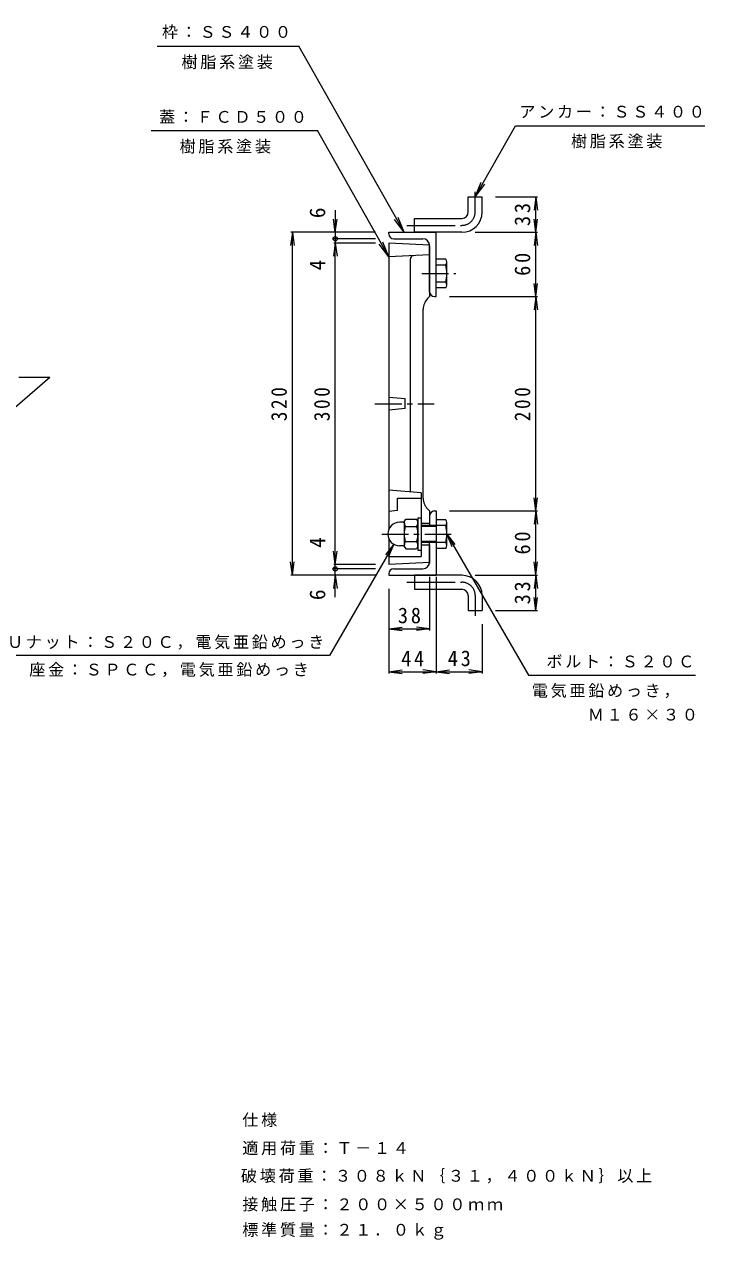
# Model space of a CAD drawing. Units: millimetres, scale not verified. Extents: x -915 to 937, y -674 to 580.
# Drawn here: x 302 to 937, y -554 to 580 of the extents above; entities that cross this region are included whole.
import ezdxf
from ezdxf.enums import TextEntityAlignment as Align

# ---------------------------------------------------------------- set-up
doc = ezdxf.new("R2010")
doc.units = ezdxf.units.MM
doc.header["$LTSCALE"] = 5
doc.header["$PDMODE"] = 32
doc.header["$PDSIZE"] = 4
doc.linetypes.add('CHAIN1', pattern=[8, 5, -1, 1, -1])
doc.linetypes.add('CHAIN2', pattern=[12, 9, -1, 1, -1])
for name, color, linetype, lineweight in [('0-0_通り芯', 3, 'Continuous', 13), ('0-2_本体（蓋）', 6, 'Continuous', 13), ('0-3_受枠', 4, 'Continuous', 13), ('0-4_寸法', 7, 'Continuous', 13), ('0-5_文字', 7, 'Continuous', 13), ('0-A', 2, 'Continuous', 13)]:
    doc.layers.add(name, color=color, linetype=linetype, lineweight=lineweight)
doc.styles.add('ＭＳ ゴシック', font='')
doc.styles.get('ＭＳ ゴシック').set_extended_font_data('MS Gothic')

msp = doc.modelspace()

# ---------------------------------------------------------------- linework, layer by layer
at = {"layer": '0-0_通り芯'}
for p, q in [((680.156, 365.107), (642.156, 363.107)), ((680.156, 373.607), (680.156, 326.107)), ((662.156, 143.941), (662.156, 361.314)), ((680.156, 326.107), (678.256, 324.208)), ((674.156, 137.906), (674.156, 314.308)), ((657.156, 221.607), (642.156, 220.107)), ((672.156, 143.107), (642.156, 145.607)), ((650.156, 126.607), (650.156, 138.107)), ((650.156, 138.107), (672.156, 138.107)), ((672.156, 143.107), (672.156, 83.607)), ((650.156, 126.607), (642.156, 125.607)), ((680.156, 126.107), (678.256, 128.007)), ((680.156, 126.107), (680.156, 114.607)), ((672.156, 114.607), (680.156, 114.607)), ((642.156, 100.025), (642.156, 76.107)), ((642.156, 83.607), (672.156, 83.607)), ((680.156, 78.107), (642.156, 76.107))]:
    msp.add_line(p, q, dxfattribs=at)
at = {"layer": '0-0_通り芯', "color": 2}
for p in [(268.273, 201.107), (297.141, 251.107)]:
    msp.add_line(p, (326.008, 251.107), dxfattribs=at)
at = {"layer": '0-0_通り芯', "linetype": 'CHAIN1'}
msp.add_line((629.134, 226.107), (684.231, 226.107), dxfattribs=at)
at = {"layer": '0-0_通り芯'}
for points in [[(680.156, 374.107), (642.156, 376.107), (642.156, 109.19)], [(657.156, 221.607), (657.156, 230.607), (642.156, 232.107)], [(672.156, 94.607), (680.156, 94.607), (680.156, 77.107)]]:
    msp.add_lwpolyline(points, dxfattribs=at)
for centre, radius, start, end in [((665.156, 361.314), 3, 93.01279, 180), ((688.156, 314.308), 14, 135, 180), ((688.156, 137.906), 14, 180, 225)]:
    msp.add_arc(centre, radius, start, end, dxfattribs=at)
at = {"layer": '0-2_本体（蓋）'}
for p, q in [((695.142, 360.982), (686.156, 360.982)), ((695.142, 355.607), (686.156, 355.607)), ((696.156, 336.92), (696.156, 358.295)), ((695.142, 339.607), (686.156, 339.607)), ((695.142, 334.232), (686.156, 334.232)), ((655.578, 115.607), (652.156, 115.607)), ((656.444, 116.107), (656.444, 93.107)), ((669.156, 116.107), (667.799, 118.457)), ((669.156, 119.607), (672.156, 119.607)), ((669.156, 119.607), (669.156, 89.607)), ((669.156, 116.107), (669.156, 93.107)), ((695.142, 117.982), (686.156, 117.982)), ((696.156, 93.92), (696.156, 115.295)), ((657.801, 111.529), (667.799, 111.529)), ((695.142, 112.607), (672.156, 112.607)), ((686.156, 111.525), (672.156, 111.525)), ((655.578, 93.607), (652.156, 93.607)), ((657.801, 97.686), (667.799, 97.686)), ((669.156, 93.107), (667.799, 90.757)), ((686.156, 97.69), (672.156, 97.69)), ((695.142, 96.607), (672.156, 96.607)), ((695.142, 91.232), (686.156, 91.232)), ((669.156, 89.607), (672.156, 89.607))]:
    msp.add_line(p, q, dxfattribs=at)
at = {"layer": '0-2_本体（蓋）', "linetype": 'CHAIN1'}
for p, q in [((672.754, 347.607), (704.552, 347.607)), ((635.507, 104.607), (700.246, 104.607))]:
    msp.add_line(p, q, dxfattribs=at)
at = {"layer": '0-2_本体（蓋）'}
for points in [[(656.444, 116.107), (657.801, 118.457), (667.799, 118.457)], [(656.444, 93.107), (657.801, 90.757), (667.799, 90.757)]]:
    msp.add_lwpolyline(points, dxfattribs=at)
for centre, radius, start, end in [((692.086, 358.295), 4.07, 318.67543, 41.32401), ((664.074, 347.607), 32.082, 345.56026, 14.43974), ((692.086, 336.92), 4.07, 318.67599, 41.32451), ((652.156, 104.607), 11, 90, 270), ((655.578, 116.607), 1, 270, 329.99945), ((692.086, 115.295), 4.07, 318.67543, 41.32401), ((664.074, 104.607), 32.082, 345.56026, 14.43974), ((655.578, 92.607), 1, 29.99968, 90), ((692.086, 93.92), 4.07, 318.67599, 41.32451)]:
    msp.add_arc(centre, radius, start, end, dxfattribs=at)
for centre, major_axis, ratio, start_param, end_param in [((657.801, 116.107), (0, -4.578), 0.2963, 4.71238898, 6.28318531), ((667.799, 116.107), (0, -4.578), 0.2963, 6.28318531, 7.85398163), ((657.801, 104.607), (0, -6.922), 0.196, 3.14159265, 6.28318531), ((667.799, 104.607), (0, -6.922), 0.196, 6.28318531, 9.42477796), ((657.801, 93.107), (0, -4.578), 0.2963, 3.14159265, 4.71238898), ((667.799, 93.107), (0, -4.578), 0.2963, 1.57079633, 3.14159265)]:
    msp.add_ellipse(centre, major_axis=major_axis, ratio=ratio, start_param=start_param, end_param=end_param, dxfattribs=at)
at = {"layer": '0-3_受枠'}
for p, q in [((642.156, 386.107), (686.156, 386.107)), ((642.156, 384.607), (642.156, 386.107)), ((686.156, 326.107), (686.156, 386.107)), ((646.656, 380.107), (673.656, 380.107)), ((680.156, 330.607), (680.156, 375.107)), ((684.656, 326.107), (686.156, 326.107)), ((684.656, 126.107), (686.156, 126.107)), ((686.156, 126.107), (686.156, 66.107)), ((680.156, 121.607), (680.156, 112.607)), ((680.156, 78.607), (680.156, 96.607)), ((646.656, 72.107), (673.656, 72.107)), ((642.156, 67.607), (642.156, 66.107)), ((642.156, 66.107), (686.156, 66.107))]:
    msp.add_line(p, q, dxfattribs=at)
for centre, radius, start, end in [((646.656, 384.607), 4.5, 180, 270), ((673.656, 373.607), 6.5, 0, 90), ((684.656, 330.607), 4.5, 180, 270), ((684.656, 121.607), 4.5, 90, 180), ((646.656, 67.607), 4.5, 90, 180), ((673.656, 78.607), 6.5, 270, 0)]:
    msp.add_arc(centre, radius, start, end, dxfattribs=at)
at = {"layer": '0-4_寸法'}
for p, q in [((741.656, 419.107), (780.656, 419.107)), ((779.156, 419.107), (777.524, 406.714)), ((779.156, 386.107), (779.156, 419.107)), ((779.156, 419.107), (780.787, 406.714)), ((592.156, 386.107), (590.524, 398.5)), ((592.156, 406.62), (592.156, 380.107)), ((592.156, 386.107), (593.787, 398.5)), ((779.156, 386.107), (777.524, 398.5)), ((779.156, 386.107), (780.787, 398.5)), ((552.156, 386.107), (550.524, 373.714)), ((629.656, 386.107), (550.656, 386.107)), ((552.156, 66.107), (552.156, 386.107)), ((552.156, 386.107), (553.787, 373.714)), ((722.656, 386.107), (780.656, 386.107)), ((779.156, 386.107), (777.524, 373.714)), ((779.156, 326.107), (779.156, 386.107)), ((779.156, 386.107), (780.787, 373.714)), ((592.156, 376.107), (590.524, 363.714)), ((629.656, 380.107), (590.656, 380.107)), ((629.656, 376.107), (590.656, 376.107)), ((592.156, 380.107), (592.156, 376.107)), ((592.156, 76.107), (592.156, 376.107)), ((592.156, 376.107), (593.787, 363.714)), ((779.156, 326.107), (777.524, 338.5)), ((779.156, 326.107), (780.787, 338.5)), ((698.656, 326.107), (780.656, 326.107)), ((779.156, 326.107), (777.524, 313.714)), ((779.156, 126.107), (779.156, 326.107)), ((779.156, 326.107), (780.787, 313.714)), ((779.156, 126.107), (777.524, 138.5)), ((779.156, 126.107), (780.787, 138.5)), ((698.656, 126.107), (780.656, 126.107)), ((779.156, 126.107), (777.524, 113.714)), ((779.156, 66.107), (779.156, 126.107)), ((779.156, 126.107), (780.787, 113.714)), ((592.156, 76.107), (590.524, 88.5)), ((592.156, 76.107), (593.787, 88.5)), ((552.156, 66.107), (550.524, 78.5)), ((552.156, 66.107), (553.787, 78.5)), ((629.656, 76.107), (590.656, 76.107)), ((629.656, 72.108), (590.656, 72.108)), ((592.156, 72.108), (592.156, 76.107)), ((592.156, 45.595), (592.156, 72.108)), ((779.156, 66.107), (777.524, 78.5)), ((779.156, 66.107), (780.787, 78.5)), ((629.656, 66.107), (550.656, 66.107)), ((592.156, 66.107), (590.524, 53.714)), ((592.156, 66.107), (593.787, 53.714)), ((680.156, 64.607), (680.156, 14.607)), ((686.156, 64.607), (686.156, -25.393)), ((722.656, 66.107), (780.656, 66.107)), ((779.156, 66.107), (777.524, 53.714)), ((779.156, 33.107), (779.156, 66.107)), ((779.156, 66.107), (780.787, 53.714)), ((642.156, 53.607), (642.156, 14.607)), ((642.156, 53.607), (642.156, -25.393)), ((779.156, 33.107), (777.524, 45.5)), ((779.156, 33.107), (780.787, 45.5)), ((741.656, 33.107), (780.656, 33.107)), ((642.156, 16.107), (654.549, 17.739)), ((642.156, 16.107), (680.156, 16.107)), ((642.156, 16.107), (654.549, 14.476)), ((680.156, 16.107), (667.763, 17.739)), ((680.156, 16.107), (667.763, 14.476)), ((729.156, 20.607), (729.156, -25.393)), ((586.711, -8.747), (288.207, -8.747)), ((642.156, -23.893), (654.549, -22.261)), ((686.156, -23.893), (673.763, -22.261)), ((686.156, -23.893), (698.549, -22.261)), ((729.156, -23.893), (716.763, -22.261)), ((642.156, -23.893), (686.156, -23.893)), ((642.156, -23.893), (654.549, -25.524)), ((686.156, -23.893), (673.763, -25.524)), ((686.156, -23.893), (729.156, -23.893)), ((686.156, -23.893), (698.549, -25.524)), ((729.156, -23.893), (716.763, -25.524))]:
    msp.add_line(p, q, dxfattribs=at)
for p in [(592.156, 380.107), (592.156, 72.108)]:
    msp.add_point(p, dxfattribs=at)
at = {"layer": '0-5_文字'}
for p, q in [((426.134, 559.733), (558.295, 559.733)), ((656.292, 386.107), (558.295, 559.733)), ((420.336, 480.995), (575.618, 480.995)), ((642.156, 363.107), (575.618, 480.995)), ((722.656, 419.107), (728.26, 433.02)), ((722.656, 419.107), (731.67, 431.096)), ((656.292, 386.107), (647.278, 398.096)), ((656.292, 386.107), (650.688, 400.021)), ((642.156, 363.107), (633.141, 375.096)), ((642.156, 363.107), (636.551, 377.021)), ((696.156, 104.607), (772.203, -27.11)), ((696.156, 104.607), (700.939, 93.059)), ((696.156, 104.607), (703.765, 94.69)), ((646.656, 95.081), (586.711, -8.747)), ((646.656, 95.081), (639.046, 85.164)), ((646.656, 95.081), (641.872, 83.533)), ((772.203, -27.11), (928.219, -27.11))]:
    msp.add_line(p, q, dxfattribs=at)
msp.add_lwpolyline([(722.656, 419.107), (760.054, 485.367), (936.63, 485.367)], dxfattribs=at)
at = {"layer": '0-A', "linetype": 'CHAIN2'}
for p, q in [((722.656, 405.107), (722.656, 423.846)), ((659.003, 392.607), (710.156, 392.607)), ((659.003, 59.607), (710.156, 59.607)), ((722.656, 47.107), (722.656, 28.369))]:
    msp.add_line(p, q, dxfattribs=at)
at = {"layer": '0-A'}
for p, q in [((729.156, 405.107), (729.156, 419.107)), ((710.156, 386.107), (666.156, 386.107)), ((666.156, 66.107), (666.156, 53.107)), ((710.156, 66.107), (666.156, 66.107)), ((666.156, 53.107), (710.156, 53.107)), ((716.156, 47.107), (716.156, 33.107)), ((729.156, 47.107), (729.156, 33.107)), ((716.156, 33.107), (729.156, 33.107))]:
    msp.add_line(p, q, dxfattribs=at)
for points in [[(716.156, 405.107), (716.156, 419.107), (729.156, 419.107)], [(666.156, 386.107), (666.156, 399.107), (710.156, 399.107)]]:
    msp.add_lwpolyline(points, dxfattribs=at)
for centre, radius, start, end in [((710.156, 405.107), 19, 270, 0), ((710.156, 405.107), 6, 270, 0), ((710.156, 47.107), 19, 1.40329, 90), ((710.156, 47.107), 6, 1.40329, 90)]:
    msp.add_arc(centre, radius, start, end, dxfattribs=at)
at = {"layer": '0-A', "linetype": 'CHAIN2'}
for centre, start, end in [((710.156, 405.107), 270, 359.99998), ((710.156, 47.107), 2.13441, 89.99998)]:
    msp.add_arc(centre, 12.5, start, end, dxfattribs=at)

# ---------------------------------------------------------------- texts
at = {"layer": '0-4_寸法', "color": 2, "style": 'ＭＳ ゴシック'}
for s, p in [('6', (587.156, 399.286)), ('4', (587.156, 350.538)), ('4', (587.156, 91.677)), ('6', (587.156, 42.928))]:
    msp.add_text(s, height=14.66, rotation=90, dxfattribs=at).set_placement(p, align=Align.BOTTOM_LEFT)
at = {"layer": '0-4_寸法', "color": 2, "char_height": 14.66, "attachment_point": 7, "rotation": 90, "style": 'ＭＳ ゴシック'}
for s, insert in [('\\T1.27;\\W0.95;33', (774.156, 391.982)), ('\\T1.27;\\W0.95;60', (774.156, 345.482)), ('\\T1.27;\\W0.9;320', (547.156, 209.857)), ('\\T1.27;\\W0.9;300', (587.156, 209.857)), ('\\T1.27;\\W0.9;200', (774.156, 209.857)), ('\\T1.27;\\W0.95;60', (774.156, 85.482)), ('\\T1.27;\\W0.95;33', (774.156, 38.982))]:
    msp.add_mtext(s, dxfattribs=dict(at, insert=insert))
at = {"layer": '0-4_寸法', "color": 2, "char_height": 14.66, "attachment_point": 7, "style": 'ＭＳ ゴシック'}
for s, insert in [('\\T1.27;\\W0.95;38', (650.531, 21.107)), ('\\T1.27;\\W0.95;44', (653.531, -18.893)), ('\\T1.27;\\W0.95;43', (697.031, -18.893))]:
    msp.add_mtext(s, dxfattribs=dict(at, insert=insert))
at = {"layer": '0-5_文字', "char_height": 11, "attachment_point": 7, "style": 'ＭＳ ゴシック'}
for s, insert in [('\\T1.17;枠：ＳＳ４００', (430.527, 566.381)), ('\\T1.17;樹脂系塗装', (448.678, 538.246)), ('\\T1.17;蓋：ＦＣＤ５００', (427.815, 487.643)), ('\\T1.17;アンカー：ＳＳ４００', (763.812, 492.576)), ('\\T1.17;樹脂系塗装', (811.971, 464.442)), ('\\T1.17;樹脂系塗装', (446.968, 459.508)), ('\\T1.17;Ｕナット：Ｓ２０Ｃ，電気亜鉛めっき', (286.029, -3.266)), ('\\T1.17;ボルト：Ｓ２０Ｃ', (789.087, -20.462)), ('\\T1.17;座金：ＳＰＣＣ，電気亜鉛めっき', (306.734, -28.984)), ('\\T1.17;電気亜鉛めっき，', (775.387, -48.596)), ('\\T1.17;Ｍ１６×３０', (827.629, -69.576)), ('\\T1.17;仕様', (505.418, -448.811)), ('\\T1.17;適用荷重：Ｔ－１４', (505.418, -475.061)), ('\\T1.17;破壊荷重：３０８ｋＮ｛３１，４００ｋＮ｝以上', (504.116, -501.311)), ('\\T1.17;接触圧子：２００×５００ｍｍ', (505.418, -527.561)), ('\\T1.17;標準質量：２１．０ｋｇ', (505.418, -553.811))]:
    msp.add_mtext(s, dxfattribs=dict(at, insert=insert))

doc.saveas('drawing.dxf')
